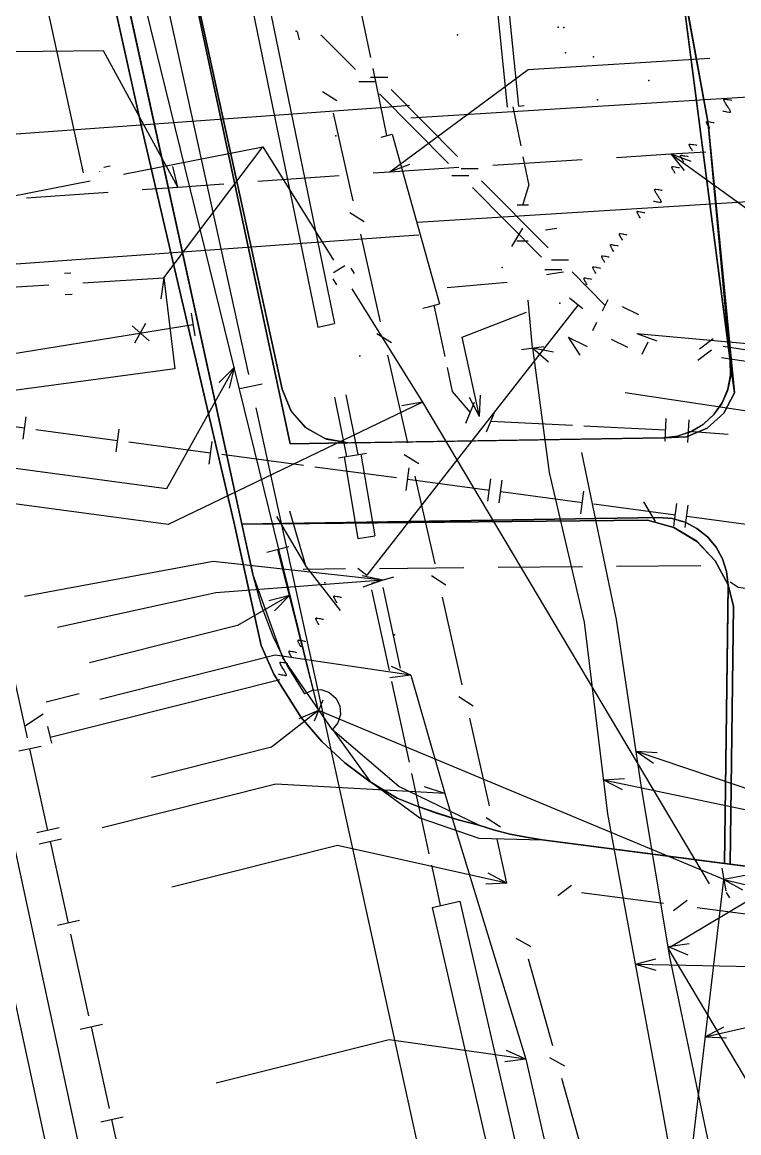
# Model space of a CAD drawing. Header units: metres. Extents: x 8858 to 9287, y -8974 to -8722.
# Drawn here: x 8897.45 to 8928.94, y -8826.78 to -8777.99 of the extents above; entities that cross this region are included whole.
import ezdxf

# ---------------------------------------------------------------- set-up
doc = ezdxf.new("R2010")
doc.units = ezdxf.units.M
for name, color, linetype in [('BUSH', 7, 'Continuous'), ('CURB', 7, 'Continuous'), ('ELECTR_CABLE', 7, 'Continuous'), ('ELECTR_CABLE_COMM', 7, 'Continuous'), ('GAS', 7, 'Continuous'), ('GRASS', 7, 'Continuous'), ('GROUND', 7, 'Continuous'), ('HEAT', 7, 'Continuous'), ('OVERHEAD_POWER_LINE', 7, 'Continuous'), ('ROAD', 7, 'Continuous'), ('SEWER', 7, 'Continuous'), ('SIDEWALK_PATH', 7, 'Continuous'), ('TREE', 7, 'Continuous'), ('WATER_PIPELINE', 7, 'Continuous')]:
    doc.layers.add(name, color=color, linetype=linetype)

msp = doc.modelspace()

# ---------------------------------------------------------------- linework, layer by layer
at = {"layer": 'BUSH'}
for p in [(8909.485, -8778.387), (8916.58, -8778.549), (8911.225, -8782.985), (8918.547, -8788.773), (8921.072, -8790.342), (8912.29, -8792.654), (8910.743, -8802.623), (8913.814, -8804.912)]:
    msp.add_point(p, dxfattribs=at)
at = {"layer": 'CURB'}
for points in [[(8899.283, -8764.299), (8903.568, -8783.897)], [(8900.141, -8784.608), (8895.869, -8765.07)], [(8926.19, -8774.602), (8928.564, -8792.862)], [(8905.206, -8777.343), (8908.873, -8794.115)], [(8903.568, -8783.897), (8906.129, -8795.611)], [(8906.129, -8795.611), (8907.1, -8800.052)], [(8911.853, -8796.474), (8925.638, -8796.249)], [(8907.1, -8800.052), (8925.422, -8799.753)], [(8907.1, -8800.052), (8907.579, -8802.24)], [(8928.311, -8814.952), (8928.47, -8802.791)], [(8920.301, -8813.911), (8928.311, -8814.952)], [(8928.311, -8814.952), (8932.305, -8815.47)]]:
    msp.add_lwpolyline(points, dxfattribs=at)
at = {"layer": 'ELECTR_CABLE'}
for points in [[(8917.581, -8769.945), (8918.765, -8781.729)], [(8918.079, -8769.895), (8919.263, -8781.679)], [(8906.798, -8773.632), (8910.438, -8791.386)], [(8907.532, -8773.482), (8911.172, -8791.236)], [(8912.142, -8776.6), (8912.75, -8779.541)], [(8912.852, -8780.031), (8913.46, -8782.972)], [(8928.427, -8781.663), (8928.419, -8781.65), (8928.391, -8781.607), (8928.379, -8781.587), (8928.361, -8781.558), (8928.342, -8781.525), (8928.329, -8781.502), (8928.317, -8781.48), (8928.309, -8781.463), (8928.301, -8781.446), (8928.296, -8781.435), (8928.293, -8781.426), (8928.29, -8781.418), (8928.289, -8781.414), (8928.288, -8781.41), (8928.287, -8781.404), (8928.286, -8781.4), (8928.286, -8781.397), (8928.286, -8781.393), (8928.286, -8781.39), (8928.286, -8781.386), (8928.287, -8781.384), (8928.287, -8781.382), (8928.288, -8781.38), (8928.288, -8781.379), (8928.289, -8781.378), (8928.29, -8781.376), (8928.291, -8781.374), (8928.292, -8781.373), (8928.293, -8781.372), (8928.293, -8781.371), (8928.294, -8781.371), (8928.295, -8781.37), (8928.296, -8781.369), (8928.298, -8781.368), (8928.299, -8781.368), (8928.301, -8781.367), (8928.303, -8781.366), (8928.304, -8781.366), (8928.305, -8781.366), (8928.307, -8781.365), (8928.308, -8781.365), (8928.31, -8781.365), (8928.313, -8781.365), (8928.315, -8781.365), (8928.319, -8781.365), (8928.324, -8781.365), (8928.328, -8781.366), (8928.336, -8781.367), (8928.434, -8781.384), (8928.467, -8781.389), (8928.575, -8781.408), (8928.617, -8781.415)], [(8919.014, -8781.704), (8919.357, -8783.42)], [(8919.263, -8781.679), (8919.512, -8781.654)], [(8928.427, -8781.663), (8928.435, -8781.676), (8928.462, -8781.719), (8928.474, -8781.738), (8928.492, -8781.768), (8928.512, -8781.8), (8928.525, -8781.823), (8928.537, -8781.845), (8928.545, -8781.862), (8928.553, -8781.879), (8928.557, -8781.89), (8928.561, -8781.899), (8928.563, -8781.908), (8928.564, -8781.911), (8928.565, -8781.915), (8928.567, -8781.921), (8928.567, -8781.926), (8928.567, -8781.929), (8928.568, -8781.932), (8928.568, -8781.936), (8928.567, -8781.939), (8928.567, -8781.942), (8928.566, -8781.943), (8928.566, -8781.945), (8928.565, -8781.947), (8928.565, -8781.948), (8928.564, -8781.95), (8928.563, -8781.951), (8928.562, -8781.953), (8928.561, -8781.953), (8928.56, -8781.954), (8928.559, -8781.955), (8928.558, -8781.956), (8928.557, -8781.956), (8928.556, -8781.957), (8928.555, -8781.958), (8928.553, -8781.959), (8928.551, -8781.959), (8928.55, -8781.959), (8928.548, -8781.96), (8928.547, -8781.96), (8928.545, -8781.96), (8928.544, -8781.96), (8928.54, -8781.961), (8928.538, -8781.961), (8928.535, -8781.96), (8928.53, -8781.96), (8928.526, -8781.959), (8928.518, -8781.958), (8928.42, -8781.942), (8928.387, -8781.936), (8928.279, -8781.917), (8928.237, -8781.91)], [(8927.666, -8782.652), (8927.657, -8782.639), (8927.63, -8782.595), (8927.618, -8782.576), (8927.6, -8782.547), (8927.581, -8782.514), (8927.568, -8782.491), (8927.556, -8782.469), (8927.547, -8782.452), (8927.54, -8782.435), (8927.535, -8782.424), (8927.532, -8782.415), (8927.529, -8782.407), (8927.528, -8782.403), (8927.527, -8782.399), (8927.526, -8782.393), (8927.525, -8782.389), (8927.525, -8782.386), (8927.525, -8782.382), (8927.525, -8782.379), (8927.525, -8782.375), (8927.526, -8782.372), (8927.526, -8782.371), (8927.526, -8782.369), (8927.527, -8782.368), (8927.528, -8782.367), (8927.529, -8782.365), (8927.53, -8782.363), (8927.531, -8782.362), (8927.531, -8782.361), (8927.532, -8782.36), (8927.533, -8782.36), (8927.534, -8782.359), (8927.535, -8782.358), (8927.536, -8782.357), (8927.538, -8782.357), (8927.54, -8782.356), (8927.541, -8782.355), (8927.542, -8782.355), (8927.544, -8782.355), (8927.546, -8782.354), (8927.547, -8782.354), (8927.549, -8782.354), (8927.552, -8782.354), (8927.554, -8782.354), (8927.558, -8782.354), (8927.562, -8782.354), (8927.567, -8782.355), (8927.575, -8782.356), (8927.673, -8782.372), (8927.705, -8782.378), (8927.814, -8782.397), (8927.856, -8782.404)], [(8913.219, -8783.039), (8913.701, -8782.905)], [(8913.701, -8782.905), (8915.782, -8790.36)], [(8926.904, -8783.641), (8926.896, -8783.628), (8926.869, -8783.584), (8926.857, -8783.565), (8926.839, -8783.536), (8926.819, -8783.503), (8926.806, -8783.48), (8926.794, -8783.458), (8926.786, -8783.441), (8926.778, -8783.424), (8926.774, -8783.413), (8926.77, -8783.404), (8926.768, -8783.396), (8926.767, -8783.392), (8926.766, -8783.388), (8926.765, -8783.382), (8926.764, -8783.378), (8926.764, -8783.375), (8926.764, -8783.371), (8926.764, -8783.368), (8926.764, -8783.364), (8926.764, -8783.361), (8926.765, -8783.36), (8926.765, -8783.358), (8926.766, -8783.357), (8926.766, -8783.355), (8926.767, -8783.354), (8926.768, -8783.352), (8926.77, -8783.351), (8926.77, -8783.35), (8926.771, -8783.349), (8926.772, -8783.348), (8926.773, -8783.348), (8926.774, -8783.347), (8926.775, -8783.346), (8926.777, -8783.346), (8926.779, -8783.345), (8926.78, -8783.344), (8926.781, -8783.344), (8926.783, -8783.344), (8926.784, -8783.343), (8926.786, -8783.343), (8926.787, -8783.343), (8926.791, -8783.343), (8926.793, -8783.343), (8926.796, -8783.343), (8926.801, -8783.343), (8926.805, -8783.344), (8926.813, -8783.345), (8926.912, -8783.361), (8926.944, -8783.367), (8927.052, -8783.386), (8927.095, -8783.393)], [(8919.455, -8783.91), (8919.707, -8785.171)], [(8926.524, -8784.135), (8926.516, -8784.122), (8926.488, -8784.079), (8926.476, -8784.06), (8926.458, -8784.03), (8926.439, -8783.997), (8926.426, -8783.975), (8926.414, -8783.952), (8926.406, -8783.936), (8926.398, -8783.918), (8926.393, -8783.908), (8926.39, -8783.898), (8926.387, -8783.89), (8926.386, -8783.886), (8926.385, -8783.883), (8926.384, -8783.876), (8926.383, -8783.872), (8926.383, -8783.869), (8926.383, -8783.866), (8926.383, -8783.862), (8926.383, -8783.858), (8926.384, -8783.856), (8926.384, -8783.854), (8926.385, -8783.853), (8926.385, -8783.851), (8926.386, -8783.85), (8926.387, -8783.848), (8926.388, -8783.847), (8926.389, -8783.845), (8926.39, -8783.844), (8926.39, -8783.844), (8926.391, -8783.843), (8926.392, -8783.842), (8926.393, -8783.842), (8926.395, -8783.841), (8926.396, -8783.84), (8926.398, -8783.839), (8926.399, -8783.839), (8926.401, -8783.838), (8926.402, -8783.838), (8926.404, -8783.838), (8926.405, -8783.838), (8926.407, -8783.837), (8926.41, -8783.837), (8926.412, -8783.837), (8926.416, -8783.837), (8926.42, -8783.838), (8926.425, -8783.838), (8926.433, -8783.84), (8926.531, -8783.856), (8926.563, -8783.862), (8926.672, -8783.88), (8926.714, -8783.888)], [(8926.143, -8784.63), (8926.135, -8784.617), (8926.108, -8784.573), (8926.096, -8784.554), (8926.078, -8784.525), (8926.058, -8784.492), (8926.045, -8784.469), (8926.033, -8784.447), (8926.025, -8784.43), (8926.017, -8784.413), (8926.013, -8784.402), (8926.009, -8784.393), (8926.007, -8784.385), (8926.006, -8784.381), (8926.005, -8784.377), (8926.003, -8784.371), (8926.003, -8784.367), (8926.002, -8784.363), (8926.002, -8784.36), (8926.002, -8784.357), (8926.003, -8784.353), (8926.003, -8784.35), (8926.003, -8784.349), (8926.004, -8784.347), (8926.005, -8784.346), (8926.005, -8784.344), (8926.006, -8784.343), (8926.007, -8784.341), (8926.008, -8784.34), (8926.009, -8784.339), (8926.01, -8784.338), (8926.011, -8784.337), (8926.012, -8784.337), (8926.013, -8784.336), (8926.014, -8784.335), (8926.015, -8784.335), (8926.017, -8784.334), (8926.019, -8784.333), (8926.02, -8784.333), (8926.021, -8784.333), (8926.023, -8784.332), (8926.025, -8784.332), (8926.026, -8784.332), (8926.029, -8784.332), (8926.032, -8784.332), (8926.035, -8784.332), (8926.04, -8784.332), (8926.044, -8784.333), (8926.052, -8784.334), (8926.15, -8784.35), (8926.183, -8784.356), (8926.291, -8784.375), (8926.333, -8784.382)], [(8919.45, -8786.03), (8919.707, -8785.171)], [(8925.382, -8785.619), (8925.374, -8785.606), (8925.346, -8785.562), (8925.334, -8785.543), (8925.316, -8785.514), (8925.297, -8785.481), (8925.284, -8785.458), (8925.272, -8785.436), (8925.264, -8785.419), (8925.256, -8785.402), (8925.251, -8785.391), (8925.248, -8785.382), (8925.245, -8785.373), (8925.244, -8785.37), (8925.243, -8785.366), (8925.242, -8785.36), (8925.242, -8785.356), (8925.241, -8785.352), (8925.241, -8785.349), (8925.241, -8785.346), (8925.241, -8785.342), (8925.242, -8785.339), (8925.242, -8785.338), (8925.243, -8785.336), (8925.243, -8785.335), (8925.244, -8785.333), (8925.245, -8785.332), (8925.246, -8785.33), (8925.247, -8785.328), (8925.248, -8785.328), (8925.249, -8785.327), (8925.249, -8785.326), (8925.25, -8785.326), (8925.251, -8785.325), (8925.253, -8785.324), (8925.254, -8785.323), (8925.256, -8785.323), (8925.258, -8785.322), (8925.259, -8785.322), (8925.26, -8785.322), (8925.262, -8785.321), (8925.263, -8785.321), (8925.265, -8785.321), (8925.268, -8785.321), (8925.27, -8785.321), (8925.274, -8785.321), (8925.279, -8785.321), (8925.283, -8785.322), (8925.291, -8785.323), (8925.389, -8785.339), (8925.422, -8785.345), (8925.53, -8785.364), (8925.572, -8785.371)], [(8925.382, -8785.619), (8925.39, -8785.631), (8925.417, -8785.675), (8925.429, -8785.694), (8925.447, -8785.723), (8925.467, -8785.756), (8925.48, -8785.779), (8925.492, -8785.801), (8925.5, -8785.818), (8925.508, -8785.835), (8925.512, -8785.846), (8925.516, -8785.855), (8925.518, -8785.864), (8925.519, -8785.867), (8925.52, -8785.871), (8925.522, -8785.877), (8925.522, -8785.881), (8925.523, -8785.885), (8925.523, -8785.888), (8925.523, -8785.891), (8925.522, -8785.895), (8925.522, -8785.898), (8925.522, -8785.899), (8925.521, -8785.901), (8925.52, -8785.902), (8925.52, -8785.904), (8925.519, -8785.905), (8925.518, -8785.907), (8925.517, -8785.909), (8925.516, -8785.909), (8925.515, -8785.91), (8925.514, -8785.911), (8925.513, -8785.911), (8925.512, -8785.912), (8925.511, -8785.913), (8925.51, -8785.914), (8925.508, -8785.914), (8925.506, -8785.915), (8925.505, -8785.915), (8925.504, -8785.915), (8925.502, -8785.916), (8925.5, -8785.916), (8925.499, -8785.916), (8925.496, -8785.916), (8925.493, -8785.916), (8925.49, -8785.916), (8925.485, -8785.916), (8925.481, -8785.915), (8925.473, -8785.914), (8925.375, -8785.898), (8925.342, -8785.892), (8925.234, -8785.873), (8925.192, -8785.866)], [(8919.7, -8786.033), (8919.2, -8786.027)], [(8924.608, -8786.598), (8924.6, -8786.585), (8924.574, -8786.541), (8924.562, -8786.521), (8924.544, -8786.492), (8924.526, -8786.458), (8924.513, -8786.436), (8924.501, -8786.413), (8924.493, -8786.396), (8924.486, -8786.379), (8924.482, -8786.368), (8924.478, -8786.359), (8924.476, -8786.35), (8924.475, -8786.347), (8924.474, -8786.343), (8924.473, -8786.337), (8924.472, -8786.332), (8924.472, -8786.329), (8924.472, -8786.326), (8924.472, -8786.322), (8924.473, -8786.319), (8924.473, -8786.316), (8924.473, -8786.315), (8924.474, -8786.313), (8924.475, -8786.311), (8924.475, -8786.31), (8924.476, -8786.308), (8924.477, -8786.307), (8924.478, -8786.305), (8924.479, -8786.305), (8924.48, -8786.304), (8924.481, -8786.303), (8924.482, -8786.303), (8924.483, -8786.302), (8924.484, -8786.301), (8924.486, -8786.3), (8924.488, -8786.3), (8924.489, -8786.299), (8924.49, -8786.299), (8924.492, -8786.299), (8924.493, -8786.298), (8924.495, -8786.298), (8924.496, -8786.298), (8924.5, -8786.298), (8924.502, -8786.298), (8924.505, -8786.298), (8924.51, -8786.299), (8924.514, -8786.299), (8924.522, -8786.301), (8924.62, -8786.319), (8924.653, -8786.325), (8924.761, -8786.346), (8924.803, -8786.354)], [(8919.437, -8787.042), (8918.951, -8787.84)], [(8920.443, -8787.118), (8920.937, -8787.042)], [(8923.83, -8787.573), (8923.822, -8787.56), (8923.795, -8787.516), (8923.784, -8787.497), (8923.766, -8787.467), (8923.747, -8787.434), (8923.735, -8787.411), (8923.723, -8787.389), (8923.715, -8787.372), (8923.708, -8787.354), (8923.703, -8787.344), (8923.7, -8787.334), (8923.698, -8787.326), (8923.697, -8787.322), (8923.696, -8787.319), (8923.695, -8787.312), (8923.694, -8787.308), (8923.694, -8787.305), (8923.694, -8787.301), (8923.694, -8787.298), (8923.694, -8787.294), (8923.695, -8787.292), (8923.695, -8787.29), (8923.696, -8787.289), (8923.696, -8787.287), (8923.697, -8787.286), (8923.698, -8787.284), (8923.699, -8787.282), (8923.7, -8787.281), (8923.701, -8787.28), (8923.702, -8787.28), (8923.702, -8787.279), (8923.703, -8787.278), (8923.704, -8787.278), (8923.706, -8787.277), (8923.707, -8787.276), (8923.709, -8787.275), (8923.711, -8787.275), (8923.712, -8787.275), (8923.713, -8787.274), (8923.715, -8787.274), (8923.717, -8787.274), (8923.718, -8787.274), (8923.721, -8787.274), (8923.724, -8787.274), (8923.727, -8787.274), (8923.732, -8787.274), (8923.736, -8787.275), (8923.744, -8787.276), (8923.842, -8787.294), (8923.874, -8787.301), (8923.982, -8787.321), (8924.024, -8787.329)], [(8919.68, -8787.613), (8919.18, -8787.607)], [(8923.441, -8788.061), (8923.433, -8788.048), (8923.406, -8788.004), (8923.395, -8787.985), (8923.377, -8787.955), (8923.358, -8787.922), (8923.346, -8787.899), (8923.334, -8787.876), (8923.326, -8787.86), (8923.319, -8787.842), (8923.314, -8787.831), (8923.311, -8787.822), (8923.309, -8787.814), (8923.308, -8787.81), (8923.307, -8787.806), (8923.306, -8787.8), (8923.305, -8787.796), (8923.305, -8787.793), (8923.305, -8787.789), (8923.305, -8787.786), (8923.305, -8787.782), (8923.306, -8787.78), (8923.306, -8787.778), (8923.307, -8787.776), (8923.307, -8787.775), (8923.308, -8787.774), (8923.309, -8787.772), (8923.31, -8787.77), (8923.311, -8787.769), (8923.312, -8787.768), (8923.312, -8787.767), (8923.313, -8787.767), (8923.314, -8787.766), (8923.315, -8787.765), (8923.317, -8787.765), (8923.318, -8787.764), (8923.32, -8787.763), (8923.322, -8787.763), (8923.323, -8787.762), (8923.324, -8787.762), (8923.326, -8787.762), (8923.328, -8787.762), (8923.329, -8787.761), (8923.332, -8787.761), (8923.335, -8787.761), (8923.338, -8787.762), (8923.343, -8787.762), (8923.347, -8787.763), (8923.355, -8787.764), (8923.453, -8787.782), (8923.485, -8787.788), (8923.593, -8787.809), (8923.635, -8787.817)], [(8923.052, -8788.549), (8923.044, -8788.536), (8923.017, -8788.492), (8923.005, -8788.473), (8922.988, -8788.443), (8922.969, -8788.41), (8922.957, -8788.387), (8922.945, -8788.364), (8922.937, -8788.347), (8922.929, -8788.33), (8922.925, -8788.319), (8922.922, -8788.31), (8922.919, -8788.302), (8922.918, -8788.298), (8922.918, -8788.294), (8922.916, -8788.288), (8922.916, -8788.284), (8922.916, -8788.28), (8922.916, -8788.277), (8922.916, -8788.274), (8922.916, -8788.27), (8922.916, -8788.267), (8922.917, -8788.266), (8922.917, -8788.264), (8922.918, -8788.263), (8922.919, -8788.261), (8922.92, -8788.26), (8922.921, -8788.258), (8922.922, -8788.257), (8922.922, -8788.256), (8922.923, -8788.255), (8922.924, -8788.255), (8922.925, -8788.254), (8922.926, -8788.253), (8922.928, -8788.252), (8922.929, -8788.252), (8922.931, -8788.251), (8922.933, -8788.25), (8922.934, -8788.25), (8922.935, -8788.25), (8922.937, -8788.25), (8922.938, -8788.249), (8922.94, -8788.249), (8922.943, -8788.249), (8922.945, -8788.249), (8922.949, -8788.249), (8922.954, -8788.25), (8922.958, -8788.25), (8922.966, -8788.252), (8923.064, -8788.27), (8923.096, -8788.276), (8923.204, -8788.297), (8923.246, -8788.305)], [(8922.663, -8789.037), (8922.655, -8789.024), (8922.628, -8788.98), (8922.616, -8788.96), (8922.599, -8788.931), (8922.58, -8788.897), (8922.567, -8788.875), (8922.556, -8788.852), (8922.548, -8788.835), (8922.54, -8788.818), (8922.536, -8788.807), (8922.533, -8788.798), (8922.53, -8788.789), (8922.529, -8788.786), (8922.528, -8788.782), (8922.527, -8788.776), (8922.527, -8788.771), (8922.526, -8788.768), (8922.526, -8788.765), (8922.526, -8788.761), (8922.527, -8788.758), (8922.527, -8788.755), (8922.528, -8788.754), (8922.528, -8788.752), (8922.529, -8788.75), (8922.529, -8788.749), (8922.53, -8788.747), (8922.532, -8788.746), (8922.533, -8788.744), (8922.533, -8788.744), (8922.534, -8788.743), (8922.535, -8788.742), (8922.536, -8788.742), (8922.537, -8788.741), (8922.538, -8788.74), (8922.54, -8788.739), (8922.542, -8788.739), (8922.543, -8788.738), (8922.545, -8788.738), (8922.546, -8788.738), (8922.548, -8788.737), (8922.549, -8788.737), (8922.551, -8788.737), (8922.554, -8788.737), (8922.556, -8788.737), (8922.56, -8788.737), (8922.564, -8788.738), (8922.569, -8788.738), (8922.577, -8788.74), (8922.675, -8788.758), (8922.707, -8788.764), (8922.815, -8788.785), (8922.857, -8788.793)], [(8920.489, -8789.076), (8920.736, -8789.038)], [(8920.736, -8789.039), (8921.23, -8788.963)], [(8922.273, -8789.525), (8922.265, -8789.511), (8922.239, -8789.468), (8922.227, -8789.448), (8922.21, -8789.418), (8922.191, -8789.385), (8922.178, -8789.362), (8922.167, -8789.34), (8922.159, -8789.323), (8922.151, -8789.306), (8922.147, -8789.295), (8922.144, -8789.285), (8922.141, -8789.277), (8922.14, -8789.274), (8922.139, -8789.27), (8922.138, -8789.263), (8922.138, -8789.259), (8922.137, -8789.256), (8922.137, -8789.253), (8922.137, -8789.249), (8922.138, -8789.245), (8922.138, -8789.243), (8922.139, -8789.241), (8922.139, -8789.24), (8922.14, -8789.238), (8922.14, -8789.237), (8922.141, -8789.235), (8922.142, -8789.234), (8922.144, -8789.232), (8922.144, -8789.232), (8922.145, -8789.231), (8922.146, -8789.23), (8922.147, -8789.229), (8922.148, -8789.229), (8922.149, -8789.228), (8922.151, -8789.227), (8922.153, -8789.227), (8922.154, -8789.226), (8922.155, -8789.226), (8922.157, -8789.225), (8922.159, -8789.225), (8922.16, -8789.225), (8922.162, -8789.225), (8922.165, -8789.225), (8922.167, -8789.225), (8922.171, -8789.225), (8922.175, -8789.225), (8922.179, -8789.226), (8922.188, -8789.228), (8922.285, -8789.246), (8922.318, -8789.252), (8922.426, -8789.272), (8922.468, -8789.281)], [(8918.759, -8789.434), (8916.125, -8789.666)], [(8919.879, -8792.305), (8919.678, -8790.206)], [(8921.493, -8790.102), (8921.887, -8790.41)], [(8921.887, -8790.41), (8912.596, -8802.281)], [(8915.059, -8790.561), (8915.3, -8790.494)], [(8915.3, -8790.494), (8915.782, -8790.36)], [(8915.541, -8790.427), (8916.015, -8792.673)], [(8916.78, -8791.828), (8919.61, -8790.734)], [(8921.887, -8790.41), (8922.084, -8790.564)], [(8910.438, -8791.386), (8911.172, -8791.236)], [(8917.542, -8795.312), (8916.78, -8791.828)], [(8919.383, -8792.371), (8920.375, -8792.239)], [(8919.879, -8792.305), (8920.582, -8792.92)], [(8919.879, -8792.305), (8920.799, -8792.469)], [(8919.879, -8792.305), (8920.61, -8797.77)], [(8921.436, -8791.833), (8921.948, -8792.614)], [(8921.436, -8791.833), (8922.278, -8792.238)], [(8916.118, -8793.162), (8916.34, -8794.214), (8917.133, -8795.141)], [(8923.945, -8794.254), (8943.589, -8797.224)], [(8911.72, -8797.079), (8911.19, -8794.465)], [(8912.21, -8796.979), (8911.68, -8794.365)], [(8916.94, -8795.602), (8917.326, -8794.68)], [(8917.542, -8795.312), (8917.105, -8794.487)], [(8917.542, -8795.312), (8917.594, -8794.38)], [(8917.848, -8795.983), (8918.234, -8795.061)], [(8918.041, -8795.522), (8921.633, -8795.7)], [(8925.697, -8796.402), (8925.753, -8795.404)], [(8926.695, -8796.457), (8926.751, -8795.459)], [(8922.133, -8795.725), (8925.725, -8795.903)], [(8926.723, -8795.958), (8928.468, -8796.096)], [(8911.349, -8797.133), (8911.595, -8797.091)], [(8911.595, -8797.091), (8912.335, -8796.967)], [(8911.595, -8797.091), (8912.201, -8800.679)], [(8912.335, -8796.966), (8912.581, -8796.925)], [(8912.335, -8796.967), (8912.941, -8800.555)], [(8923.56, -8804.23), (8922.04, -8796.9)], [(8920.61, -8797.77), (8922.14, -8804.35)], [(8912.201, -8800.679), (8912.941, -8800.555)], [(8905.842, -8801.679), (8897.545, -8803.223)], [(8913.3, -8802.501), (8905.842, -8801.679)], [(8909.802, -8802.015), (8911.655, -8801.999)], [(8912.202, -8801.973), (8912.596, -8802.281)], [(8913.155, -8801.986), (8916.861, -8801.954)], [(8918.36, -8801.941), (8922.066, -8801.909)], [(8923.566, -8801.896), (8927.272, -8801.864)], [(8913.3, -8802.501), (8905.964, -8803.056)], [(8913.3, -8802.501), (8912.384, -8802.32)], [(8913.3, -8802.501), (8912.421, -8802.818)], [(8912.82, -8802.642), (8913.78, -8802.36)], [(8913.587, -8806.472), (8912.818, -8802.93)], [(8914.076, -8806.366), (8913.306, -8802.824)], [(8928.559, -8802.58), (8928.915, -8802.812), (8929.923, -8802.946), (8931.276, -8803.021), (8932.17, -8802.861)], [(8905.964, -8803.056), (8898.995, -8804.587)], [(8911.279, -8803.5), (8911.271, -8803.487), (8911.245, -8803.443), (8911.234, -8803.423), (8911.217, -8803.393), (8911.198, -8803.36), (8911.186, -8803.337), (8911.174, -8803.314), (8911.167, -8803.297), (8911.159, -8803.28), (8911.155, -8803.269), (8911.152, -8803.26), (8911.15, -8803.251), (8911.149, -8803.248), (8911.148, -8803.244), (8911.147, -8803.237), (8911.146, -8803.233), (8911.146, -8803.23), (8911.146, -8803.227), (8911.146, -8803.223), (8911.147, -8803.219), (8911.147, -8803.217), (8911.147, -8803.215), (8911.148, -8803.214), (8911.149, -8803.212), (8911.149, -8803.211), (8911.15, -8803.209), (8911.151, -8803.208), (8911.153, -8803.206), (8911.153, -8803.206), (8911.154, -8803.205), (8911.155, -8803.204), (8911.156, -8803.204), (8911.157, -8803.203), (8911.158, -8803.202), (8911.16, -8803.201), (8911.162, -8803.201), (8911.163, -8803.2), (8911.164, -8803.2), (8911.166, -8803.2), (8911.168, -8803.199), (8911.169, -8803.199), (8911.171, -8803.199), (8911.174, -8803.199), (8911.176, -8803.199), (8911.18, -8803.199), (8911.184, -8803.2), (8911.189, -8803.201), (8911.197, -8803.202), (8911.294, -8803.221), (8911.327, -8803.228), (8911.434, -8803.25), (8911.476, -8803.258)], [(8910.49, -8804.467), (8910.483, -8804.454), (8910.457, -8804.41), (8910.445, -8804.39), (8910.428, -8804.36), (8910.409, -8804.327), (8910.397, -8804.304), (8910.386, -8804.281), (8910.378, -8804.265), (8910.371, -8804.247), (8910.366, -8804.236), (8910.363, -8804.227), (8910.361, -8804.218), (8910.36, -8804.215), (8910.359, -8804.211), (8910.358, -8804.205), (8910.358, -8804.2), (8910.357, -8804.197), (8910.357, -8804.194), (8910.357, -8804.19), (8910.358, -8804.187), (8910.358, -8804.184), (8910.359, -8804.183), (8910.359, -8804.181), (8910.36, -8804.18), (8910.36, -8804.178), (8910.362, -8804.176), (8910.363, -8804.175), (8910.364, -8804.173), (8910.364, -8804.173), (8910.365, -8804.172), (8910.366, -8804.171), (8910.367, -8804.171), (8910.368, -8804.17), (8910.37, -8804.169), (8910.371, -8804.169), (8910.373, -8804.168), (8910.375, -8804.167), (8910.376, -8804.167), (8910.377, -8804.167), (8910.379, -8804.167), (8910.38, -8804.166), (8910.382, -8804.166), (8910.385, -8804.166), (8910.387, -8804.166), (8910.391, -8804.167), (8910.396, -8804.167), (8910.4, -8804.168), (8910.408, -8804.169), (8910.506, -8804.188), (8910.538, -8804.195), (8910.646, -8804.217), (8910.688, -8804.225)], [(8922.14, -8804.35), (8923.17, -8812.77)], [(8924.66, -8811.61), (8923.56, -8804.23)], [(8909.702, -8805.434), (8909.694, -8805.421), (8909.668, -8805.377), (8909.656, -8805.357), (8909.639, -8805.328), (8909.621, -8805.294), (8909.608, -8805.271), (8909.597, -8805.249), (8909.589, -8805.232), (8909.582, -8805.214), (8909.578, -8805.203), (8909.575, -8805.194), (8909.572, -8805.186), (8909.571, -8805.182), (8909.57, -8805.178), (8909.569, -8805.172), (8909.569, -8805.168), (8909.569, -8805.164), (8909.569, -8805.161), (8909.569, -8805.158), (8909.569, -8805.154), (8909.57, -8805.151), (8909.57, -8805.15), (8909.571, -8805.148), (8909.571, -8805.147), (8909.572, -8805.145), (8909.573, -8805.144), (8909.574, -8805.142), (8909.575, -8805.141), (8909.576, -8805.14), (8909.577, -8805.139), (8909.577, -8805.139), (8909.578, -8805.138), (8909.579, -8805.137), (8909.581, -8805.137), (8909.582, -8805.136), (8909.584, -8805.135), (8909.586, -8805.135), (8909.587, -8805.134), (8909.588, -8805.134), (8909.59, -8805.134), (8909.592, -8805.134), (8909.593, -8805.133), (8909.596, -8805.133), (8909.599, -8805.133), (8909.602, -8805.134), (8909.607, -8805.134), (8909.611, -8805.135), (8909.619, -8805.136), (8909.717, -8805.155), (8909.749, -8805.162), (8909.857, -8805.184), (8909.899, -8805.193)], [(8908.565, -8805.807), (8900.856, -8807.746)], [(8914.525, -8806.678), (8908.565, -8805.807)], [(8909.307, -8805.918), (8909.3, -8805.905), (8909.273, -8805.861), (8909.262, -8805.841), (8909.245, -8805.811), (8909.226, -8805.778), (8909.214, -8805.755), (8909.203, -8805.732), (8909.195, -8805.715), (8909.187, -8805.698), (8909.183, -8805.687), (8909.18, -8805.677), (8909.178, -8805.669), (8909.177, -8805.666), (8909.176, -8805.662), (8909.175, -8805.655), (8909.174, -8805.651), (8909.174, -8805.648), (8909.174, -8805.644), (8909.174, -8805.641), (8909.175, -8805.637), (8909.175, -8805.635), (8909.176, -8805.633), (8909.176, -8805.632), (8909.177, -8805.63), (8909.177, -8805.629), (8909.178, -8805.627), (8909.179, -8805.626), (8909.181, -8805.624), (8909.181, -8805.624), (8909.182, -8805.623), (8909.183, -8805.622), (8909.184, -8805.621), (8909.185, -8805.621), (8909.186, -8805.62), (8909.188, -8805.619), (8909.19, -8805.619), (8909.191, -8805.618), (8909.193, -8805.618), (8909.194, -8805.618), (8909.196, -8805.617), (8909.197, -8805.617), (8909.199, -8805.617), (8909.202, -8805.617), (8909.204, -8805.617), (8909.208, -8805.617), (8909.212, -8805.618), (8909.217, -8805.618), (8909.225, -8805.62), (8909.322, -8805.639), (8909.355, -8805.646), (8909.462, -8805.668), (8909.504, -8805.676)], [(8908.913, -8806.401), (8908.921, -8806.415), (8908.947, -8806.459), (8908.958, -8806.478), (8908.975, -8806.508), (8908.994, -8806.542), (8909.006, -8806.565), (8909.018, -8806.587), (8909.025, -8806.604), (8909.033, -8806.622), (8909.037, -8806.632), (8909.04, -8806.642), (8909.042, -8806.65), (8909.043, -8806.654), (8909.044, -8806.657), (8909.045, -8806.664), (8909.046, -8806.668), (8909.046, -8806.671), (8909.046, -8806.675), (8909.046, -8806.678), (8909.045, -8806.682), (8909.045, -8806.684), (8909.045, -8806.686), (8909.044, -8806.688), (8909.043, -8806.689), (8909.043, -8806.69), (8909.042, -8806.692), (8909.041, -8806.694), (8909.039, -8806.695), (8909.039, -8806.696), (8909.038, -8806.697), (8909.037, -8806.697), (8909.036, -8806.698), (8909.035, -8806.699), (8909.034, -8806.699), (8909.032, -8806.7), (8909.03, -8806.701), (8909.029, -8806.701), (8909.028, -8806.701), (8909.026, -8806.702), (8909.024, -8806.702), (8909.023, -8806.702), (8909.021, -8806.702), (8909.018, -8806.702), (8909.016, -8806.702), (8909.012, -8806.702), (8909.008, -8806.702), (8909.004, -8806.701), (8908.995, -8806.699), (8908.898, -8806.68), (8908.865, -8806.674), (8908.758, -8806.652), (8908.716, -8806.643)], [(8908.913, -8806.401), (8908.905, -8806.388), (8908.879, -8806.344), (8908.867, -8806.325), (8908.85, -8806.295), (8908.832, -8806.261), (8908.82, -8806.238), (8908.808, -8806.216), (8908.8, -8806.199), (8908.793, -8806.181), (8908.789, -8806.17), (8908.786, -8806.161), (8908.783, -8806.153), (8908.782, -8806.149), (8908.782, -8806.145), (8908.78, -8806.139), (8908.78, -8806.135), (8908.78, -8806.131), (8908.78, -8806.128), (8908.78, -8806.125), (8908.78, -8806.121), (8908.781, -8806.118), (8908.781, -8806.117), (8908.782, -8806.115), (8908.782, -8806.114), (8908.783, -8806.113), (8908.784, -8806.111), (8908.785, -8806.109), (8908.786, -8806.108), (8908.787, -8806.107), (8908.788, -8806.106), (8908.789, -8806.106), (8908.79, -8806.105), (8908.791, -8806.104), (8908.792, -8806.104), (8908.794, -8806.103), (8908.796, -8806.102), (8908.797, -8806.102), (8908.798, -8806.101), (8908.8, -8806.101), (8908.801, -8806.101), (8908.803, -8806.101), (8908.804, -8806.101), (8908.808, -8806.101), (8908.81, -8806.101), (8908.813, -8806.101), (8908.818, -8806.101), (8908.822, -8806.102), (8908.83, -8806.104), (8908.928, -8806.123), (8908.96, -8806.129), (8909.068, -8806.151), (8909.11, -8806.16)], [(8914.525, -8806.678), (8913.671, -8806.301)], [(8908.777, -8806.885), (8901.602, -8808.69)], [(8914.525, -8806.678), (8913.598, -8806.795)], [(8914.525, -8806.678), (8916.017, -8811.883)], [(8914.463, -8810.503), (8913.693, -8806.961)], [(8898.495, -8807.847), (8899.947, -8807.481)], [(8897.594, -8808.888), (8898.372, -8808.371)], [(8901.602, -8808.69), (8898.68, -8809.424)], [(8898.558, -8808.94), (8898.68, -8809.424)], [(8898.68, -8809.425), (8898.741, -8809.667)], [(8924.423, -8810.021), (8925.196, -8810.545)], [(8924.423, -8810.021), (8925.356, -8810.071)], [(8924.423, -8810.021), (8936.615, -8814.126)], [(8915.338, -8814.534), (8914.569, -8810.992)], [(8922.987, -8811.272), (8923.919, -8811.212)], [(8922.987, -8811.272), (8923.816, -8811.701)], [(8922.987, -8811.272), (8936.615, -8814.126)], [(8908.594, -8811.461), (8900.961, -8813.38)], [(8916.017, -8811.883), (8908.594, -8811.461)], [(8916.017, -8811.883), (8915.133, -8811.582)], [(8925.91, -8819.05), (8924.66, -8811.61)], [(8916.017, -8811.883), (8916.437, -8813.258)], [(8923.17, -8812.77), (8924.274, -8818.727)], [(8916.437, -8813.258), (8919.583, -8823.549)], [(8915.829, -8816.794), (8915.604, -8815.758), (8915.444, -8815.023)], [(8915.464, -8816.881), (8916.682, -8816.601)], [(8916.682, -8816.601), (8920.491, -8833.165)], [(8915.464, -8816.881), (8919.273, -8833.445)], [(8925.835, -8818.606), (8926.758, -8818.462)], [(8925.835, -8818.606), (8926.7, -8818.959)], [(8924.274, -8818.727), (8925.46, -8825.12)], [(8924.395, -8819.377), (8925.3, -8819.144)], [(8927.3, -8825.71), (8925.91, -8819.05)], [(8924.395, -8819.377), (8925.29, -8819.644)], [(8924.395, -8819.377), (8933.998, -8819.56)], [(8913.571, -8822.698), (8905.979, -8824.607)], [(8919.583, -8823.549), (8913.571, -8822.698)], [(8919.583, -8823.549), (8918.727, -8823.175)], [(8919.583, -8823.549), (8918.657, -8823.67)], [(8919.583, -8823.549), (8921.558, -8832.217)], [(8925.46, -8825.12), (8926.68, -8831.95)], [(8928.68, -8832.31), (8927.3, -8825.71)]]:
    msp.add_lwpolyline(points, dxfattribs=at)
at = {"layer": 'ELECTR_CABLE_COMM'}
for points in [[(8910.468, -8808.233), (8901.797, -8772.948)], [(8909.631, -8778.763), (8909.546, -8778.402)], [(8910.578, -8778.54), (8912.093, -8780.07)], [(8912.761, -8780.41), (8913.51, -8780.413)], [(8911.276, -8781.45), (8910.643, -8781.05)], [(8912.246, -8780.601), (8912.996, -8780.604)], [(8913.664, -8780.944), (8916.581, -8783.89)], [(8913.149, -8781.135), (8916.179, -8784.194)], [(8911.993, -8785.835), (8911.125, -8781.982)], [(8916.734, -8784.421), (8917.484, -8784.424)], [(8916.332, -8784.725), (8917.082, -8784.729)], [(8917.637, -8784.955), (8920.555, -8787.901)], [(8917.235, -8785.26), (8920.265, -8788.319)], [(8912.475, -8786.767), (8911.842, -8786.367)], [(8913.192, -8791.152), (8912.323, -8787.298)], [(8920.418, -8788.85), (8921.168, -8788.854)], [(8920.708, -8788.432), (8921.457, -8788.435)], [(8921.61, -8788.966), (8923.069, -8790.439)], [(8922.953, -8790.677), (8923.196, -8790.181)], [(8905.043, -8791.765), (8904.883, -8790.777)], [(8923.818, -8790.486), (8924.536, -8790.839)], [(8892.991, -8793.203), (8904.963, -8791.271)], [(8902.282, -8791.325), (8903.026, -8791.994)], [(8902.874, -8791.227), (8902.385, -8792.099)], [(8922.532, -8791.533), (8922.708, -8791.174)], [(8913.674, -8792.084), (8913.04, -8791.684)], [(8924.464, -8791.662), (8925.338, -8791.992)], [(8924.464, -8791.662), (8932.063, -8792.352)], [(8924.058, -8792.282), (8923.34, -8791.929)], [(8924.947, -8792.043), (8924.68, -8792.587)], [(8927.212, -8792.338), (8927.815, -8791.893)], [(8928.255, -8792.228), (8931.774, -8792.76)], [(8914.391, -8796.469), (8913.522, -8792.615)], [(8927.137, -8792.833), (8927.74, -8792.388)], [(8928.18, -8792.722), (8931.699, -8793.254)], [(8906.764, -8793.158), (8903.784, -8798.493)], [(8906.764, -8793.158), (8906.106, -8793.822)], [(8906.764, -8793.158), (8906.543, -8794.066)], [(8914.872, -8797.401), (8914.239, -8797)], [(8903.784, -8798.493), (8896.257, -8797.489)], [(8915.589, -8801.786), (8914.721, -8797.932)], [(8909.164, -8801.041), (8908.194, -8801.287)], [(8910.468, -8808.233), (8908.679, -8801.164)], [(8916.071, -8802.718), (8915.438, -8802.317)], [(8909.189, -8803.181), (8906.905, -8804.501)], [(8909.189, -8803.181), (8908.285, -8803.415)], [(8909.189, -8803.181), (8908.535, -8803.847)], [(8916.788, -8807.103), (8915.919, -8803.249)], [(8906.905, -8804.501), (8900.413, -8806.133)], [(8910.66, -8807.771), (8910.276, -8808.695)], [(8917.27, -8808.035), (8916.636, -8807.634)], [(8910.468, -8808.233), (8908.411, -8809.849)], [(8910.468, -8808.233), (8909.606, -8808.592)], [(8928.28, -8815.656), (8910.468, -8808.233)], [(8917.987, -8812.42), (8917.118, -8808.566)], [(8908.411, -8809.849), (8903.126, -8811.178)], [(8918.468, -8813.352), (8917.835, -8812.951)], [(8911.308, -8814.167), (8904.024, -8815.999)], [(8918.751, -8815.81), (8911.308, -8814.167)], [(8918.751, -8815.81), (8918.317, -8813.883)], [(8933.639, -8814.644), (8928.28, -8815.656)], [(8928.187, -8815.165), (8928.373, -8816.147)], [(8918.751, -8815.81), (8917.926, -8815.372)], [(8926.151, -8833.769), (8928.28, -8815.656)], [(8928.28, -8815.656), (8929.098, -8816.106)], [(8928.28, -8815.656), (8935.565, -8817.376)], [(8918.751, -8815.81), (8917.818, -8815.86)], [(8921.587, -8815.914), (8920.993, -8816.37)], [(8925.624, -8816.709), (8922.034, -8816.239)], [(8926.665, -8816.578), (8926.071, -8817.035)], [(8930.702, -8817.373), (8927.112, -8816.903)], [(8919.816, -8818.616), (8919.162, -8818.25)], [(8920.762, -8822.957), (8919.692, -8819.155)], [(8927.468, -8822.568), (8933.806, -8821.12)], [(8927.468, -8822.568), (8928.289, -8822.123)], [(8927.468, -8822.568), (8928.401, -8822.611)], [(8921.292, -8823.862), (8920.638, -8823.495)], [(8922.238, -8828.202), (8921.168, -8824.401)]]:
    msp.add_lwpolyline(points, dxfattribs=at)
at = {"layer": 'GAS'}
for points in [[(8895.757, -8795.58), (8897.553, -8795.819)], [(8897.486, -8796.315), (8897.619, -8795.324)], [(8898.048, -8795.885), (8901.639, -8796.364)], [(8901.572, -8796.86), (8901.705, -8795.869)], [(8902.134, -8796.43), (8905.725, -8796.909)], [(8905.658, -8797.405), (8905.791, -8796.414)], [(8906.22, -8796.975), (8909.81, -8797.454)], [(8910.306, -8797.52), (8913.896, -8797.999)], [(8914.326, -8798.561), (8914.458, -8797.569)], [(8914.392, -8798.065), (8917.982, -8798.544)], [(8917.916, -8799.039), (8918.049, -8798.048)], [(8918.412, -8799.105), (8918.544, -8798.114)], [(8918.478, -8798.61), (8922.068, -8799.089)], [(8922.002, -8799.584), (8922.135, -8798.593)], [(8924.746, -8799.068), (8925.266, -8799.924)], [(8926.088, -8800.129), (8926.221, -8799.138)], [(8922.564, -8799.155), (8926.154, -8799.634)], [(8926.584, -8800.195), (8926.716, -8799.204)], [(8926.65, -8799.7), (8930.24, -8800.178)], [(8897.68, -8809.429), (8896.887, -8805.846)], [(8898.276, -8809.809), (8897.299, -8810.025)], [(8898.581, -8813.5), (8897.788, -8809.917)], [(8899.069, -8813.392), (8898.092, -8813.608)], [(8899.177, -8813.88), (8898.2, -8814.097)], [(8899.482, -8817.572), (8898.689, -8813.989)], [(8899.97, -8817.464), (8898.993, -8817.68)], [(8900.383, -8821.643), (8899.59, -8818.06)], [(8900.979, -8822.023), (8900.003, -8822.239)], [(8901.284, -8825.715), (8900.491, -8822.131)], [(8901.88, -8826.095), (8900.904, -8826.311)], [(8902.185, -8829.786), (8901.392, -8826.203)]]:
    msp.add_lwpolyline(points, dxfattribs=at)
at = {"layer": 'GRASS'}
for points in [[(8894.332, -8744.932), (8896.841, -8756.236), (8902.688, -8782.588), (8904.05, -8788.426), (8906.755, -8799.939), (8907.885, -8805.105), (8907.943, -8805.372), (8908.51, -8806.638), (8909.713, -8808.54), (8910.62, -8809.59), (8911.63, -8810.536), (8912.736, -8811.368), (8913.926, -8812.081), (8914.806, -8812.433), (8915.698, -8812.749), (8916.603, -8813.031), (8917.518, -8813.276), (8914.002, -8811.577), (8911.087, -8809.074), (8908.902, -8805.914), (8907.579, -8802.24), (8901.36, -8773.8), (8899.283, -8764.299)], [(8926.256, -8775.109), (8926.19, -8774.602), (8923.232, -8775.052), (8908.459, -8776.93), (8905.206, -8777.344), (8905.323, -8777.877), (8908.873, -8794.115), (8909.267, -8795.075), (8909.942, -8795.826), (8910.828, -8796.311), (8911.853, -8796.474), (8925.638, -8796.249), (8926.267, -8796.171), (8926.86, -8795.967), (8927.397, -8795.644), (8927.859, -8795.21), (8928.221, -8794.69), (8928.462, -8794.112), (8928.579, -8793.496), (8928.564, -8792.862)], [(8927.598, -8782.447), (8926.252, -8775.084), (8926.244, -8775.016), (8928.564, -8792.859), (8928.57, -8792.909), (8928.575, -8792.959)], [(8908.873, -8794.115), (8905.323, -8777.877), (8905.206, -8777.344), (8905.143, -8777.351), (8909.219, -8796.52), (8911.738, -8796.478), (8910.748, -8796.284), (8909.898, -8795.791), (8909.252, -8795.05)], [(8928.747, -8794.269), (8928.575, -8792.959), (8928.571, -8793.58), (8928.441, -8794.181), (8928.191, -8794.743), (8927.827, -8795.247), (8927.368, -8795.665), (8926.837, -8795.977), (8926.255, -8796.174), (8925.638, -8796.249), (8926.648, -8796.204), (8927.554, -8795.827), (8928.28, -8795.165)], [(8928.47, -8802.713), (8927.906, -8801.653), (8927.094, -8800.798), (8926.084, -8800.189), (8924.927, -8799.867), (8907.1, -8800.052), (8907.576, -8802.225), (8907.95, -8803.621), (8908.457, -8804.971), (8909.09, -8806.266), (8909.847, -8807.498), (8910.199, -8807.333), (8910.574, -8807.313), (8910.93, -8807.433), (8911.225, -8807.686), (8911.401, -8808.032), (8911.433, -8808.407), (8911.325, -8808.766), (8911.082, -8809.069), (8912.725, -8811.33), (8914.924, -8812.951), (8917.508, -8813.842), (8920.301, -8813.911), (8928.311, -8814.952)], [(8928.709, -8803.668), (8928.47, -8802.713), (8928.471, -8802.772), (8928.311, -8814.952), (8928.562, -8814.984)]]:
    msp.add_lwpolyline(points, close=True, dxfattribs=at)
at = {"layer": 'GROUND'}
for points in [[(8932.055, -8815.441), (8928.561, -8814.984), (8920.301, -8813.911), (8919.594, -8813.802), (8918.894, -8813.66), (8918.202, -8813.484), (8917.518, -8813.276), (8916.603, -8813.031), (8915.698, -8812.749), (8914.806, -8812.433), (8913.926, -8812.081), (8912.736, -8811.368), (8911.63, -8810.536), (8910.62, -8809.59), (8909.713, -8808.54), (8908.51, -8806.638), (8907.943, -8805.372), (8907.426, -8803.005), (8906.755, -8799.939), (8905.756, -8795.693), (8904.05, -8788.426), (8902.688, -8782.588), (8897.509, -8759.249)], [(8902.218, -8777.723), (8906.129, -8795.611), (8907.1, -8800.052), (8924.927, -8799.867), (8926.082, -8800.191), (8927.092, -8800.801), (8927.905, -8801.655), (8928.47, -8802.713), (8928.709, -8803.668), (8928.562, -8814.984), (8931.872, -8815.414)]]:
    msp.add_lwpolyline(points, dxfattribs=at)
msp.add_lwpolyline([(8909.219, -8796.52), (8905.143, -8777.351), (8908.459, -8776.93), (8923.232, -8775.052), (8926.19, -8774.602), (8926.244, -8775.017), (8927.598, -8782.447), (8928.747, -8794.269), (8928.28, -8795.165), (8927.554, -8795.827), (8926.648, -8796.204), (8925.638, -8796.249), (8912.044, -8796.471), (8911.968, -8796.475), (8911.891, -8796.478), (8911.814, -8796.479), (8911.738, -8796.478)], close=True, dxfattribs=at)
at = {"layer": 'HEAT'}
for points in [[(8901.014, -8779.256), (8893.058, -8779.342)], [(8904.281, -8785.236), (8901.014, -8779.256)], [(8919.681, -8780.069), (8927.665, -8779.571)], [(8913.605, -8784.562), (8919.681, -8780.069)], [(8925.81, -8781.496), (8936.237, -8780.846)], [(8914.527, -8782.199), (8925.81, -8781.496)], [(8904.076, -8782.393), (8913.4, -8781.719)], [(8913.4, -8781.719), (8914.465, -8781.642)], [(8883.985, -8783.844), (8904.076, -8782.393)], [(8923.56, -8783.931), (8925.953, -8783.781), (8927.49, -8783.686)], [(8925.953, -8783.781), (8926.537, -8784.51)], [(8925.953, -8783.781), (8926.829, -8784.104)], [(8925.953, -8783.781), (8936.608, -8791.448)], [(8904.281, -8785.236), (8904.069, -8784.326)], [(8912.878, -8784.614), (8913.605, -8784.562), (8914.67, -8784.485)], [(8913.605, -8784.562), (8914.478, -8784.228)], [(8914.67, -8784.485), (8916.635, -8784.362)], [(8918.132, -8784.269), (8922.063, -8784.024)], [(8907.798, -8784.981), (8911.382, -8784.723)], [(8897.638, -8785.715), (8901.222, -8785.457)], [(8902.718, -8785.348), (8904.281, -8785.236), (8906.302, -8785.09)], [(8926.095, -8786.067), (8936.522, -8785.417)], [(8914.813, -8786.771), (8926.095, -8786.067)], [(8904.487, -8788.078), (8913.811, -8787.405)], [(8913.811, -8787.405), (8914.875, -8787.328)], [(8884.395, -8789.53), (8904.487, -8788.078)]]:
    msp.add_lwpolyline(points, dxfattribs=at)
at = {"layer": 'OVERHEAD_POWER_LINE'}
for points in [[(8909.201, -8799.46), (8909.896, -8801.862)], [(8908.624, -8799.71), (8909.896, -8801.862)], [(8911.429, -8803.836), (8909.896, -8801.862)]]:
    msp.add_lwpolyline(points, dxfattribs=at)
at = {"layer": 'ROAD'}
msp.add_lwpolyline([(8897.509, -8759.249), (8902.688, -8782.588), (8902.688, -8782.589), (8904.05, -8788.427), (8905.756, -8795.693), (8906.755, -8799.939), (8907.426, -8803.005), (8907.943, -8805.371), (8907.944, -8805.373), (8908.51, -8806.637), (8908.511, -8806.638), (8909.713, -8808.539), (8909.714, -8808.54), (8910.62, -8809.59), (8910.621, -8809.591), (8911.63, -8810.535), (8911.631, -8810.536), (8912.735, -8811.368), (8912.736, -8811.369), (8913.926, -8812.08), (8913.927, -8812.081), (8914.806, -8812.433), (8915.698, -8812.75), (8915.699, -8812.75), (8916.603, -8813.031), (8917.518, -8813.276), (8918.202, -8813.484), (8918.202, -8813.485), (8918.894, -8813.66), (8918.895, -8813.66), (8919.594, -8813.802), (8919.595, -8813.802), (8920.301, -8813.911), (8928.561, -8814.984), (8932.048, -8815.44)], dxfattribs=at)
at = {"layer": 'SEWER'}
for points in [[(8901.905, -8784.668), (8908.02, -8783.465)], [(8903.677, -8789.224), (8908.02, -8783.465)], [(8908.02, -8783.465), (8911.135, -8788.441)], [(8901.315, -8784.314), (8901.043, -8784.368)], [(8894.319, -8786.161), (8900.434, -8784.958)], [(8900.85, -8784.53), (8900.849, -8784.558)], [(8911.63, -8788.697), (8911.135, -8789.007)], [(8912.05, -8789.035), (8911.903, -8788.799)], [(8899.58, -8789.011), (8899.303, -8789.028)], [(8900.118, -8789.44), (8903.677, -8789.224)], [(8903.677, -8789.224), (8903.535, -8790.147)], [(8903.677, -8789.224), (8904.15, -8793.217)], [(8911.101, -8789.269), (8911.265, -8789.532)], [(8895.062, -8789.748), (8898.621, -8789.532)], [(8911.93, -8789.712), (8915.045, -8794.688)], [(8899.332, -8789.957), (8899.641, -8789.938)], [(8904.15, -8793.217), (8897.092, -8794.17)], [(8915.045, -8794.688), (8903.869, -8800.053)], [(8915.045, -8794.688), (8914.125, -8794.852)], [(8915.045, -8794.688), (8927.641, -8815.846)], [(8903.869, -8800.053), (8896.43, -8799.061)], [(8936.266, -8836.197), (8925.831, -8818.669), (8930.987, -8815.6), (8938.722, -8828.593), (8939.251, -8821.518), (8942.243, -8821.742), (8941.434, -8818.853), (8942.334, -8818.601), (8942.373, -8818.742), (8949.983, -8818.726), (8949.989, -8821.726), (8950.378, -8818.752), (8957.778, -8819.719), (8957, -8825.669), (8949.797, -8824.727), (8945.028, -8824.736), (8944.672, -8829.493)], [(8928.544, -8816.46), (8928.402, -8816.221)]]:
    msp.add_lwpolyline(points, dxfattribs=at)
at = {"layer": 'SIDEWALK_PATH'}
for points in [[(8926.244, -8775.017), (8927.598, -8782.447), (8928.747, -8794.269), (8928.28, -8795.165), (8927.554, -8795.827), (8926.648, -8796.204), (8925.638, -8796.249), (8912.044, -8796.471), (8911.968, -8796.475), (8911.891, -8796.478), (8911.814, -8796.479), (8911.738, -8796.478), (8909.219, -8796.52), (8905.143, -8777.351)], [(8902.218, -8777.723), (8906.129, -8795.611), (8907.1, -8800.052), (8925.422, -8799.753), (8926.012, -8799.801), (8926.576, -8799.963), (8927.097, -8800.231), (8927.561, -8800.6), (8927.943, -8801.052), (8928.226, -8801.566), (8928.404, -8802.125), (8928.47, -8802.713), (8928.709, -8803.668), (8928.562, -8814.984), (8931.872, -8815.414)]]:
    msp.add_lwpolyline(points, dxfattribs=at)
msp.add_lwpolyline([(8928.47, -8802.713), (8928.404, -8802.125), (8928.226, -8801.566), (8927.943, -8801.052), (8927.561, -8800.6), (8927.097, -8800.231), (8926.576, -8799.963), (8926.012, -8799.801), (8925.422, -8799.753), (8907.1, -8800.052), (8924.927, -8799.867), (8926.082, -8800.191), (8927.092, -8800.801), (8927.905, -8801.655)], close=True, dxfattribs=at)
at = {"layer": 'TREE'}
for p in [(8920.999, -8778.207), (8921.255, -8778.229), (8921.324, -8779.343), (8922.556, -8779.51), (8924.988, -8780.551), (8922.734, -8781.395)]:
    msp.add_point(p, dxfattribs=at)
at = {"layer": 'WATER_PIPELINE'}
for points in [[(8899.212, -8756.211), (8907.389, -8793.465)], [(8907.991, -8793.888), (8907.016, -8794.102)], [(8907.71, -8794.931), (8915.887, -8832.185)], [(8893.401, -8797.12), (8901.503, -8834.643)], [(8892.019, -8797.355), (8900.131, -8834.925)]]:
    msp.add_lwpolyline(points, dxfattribs=at)

doc.saveas('drawing.dxf')
